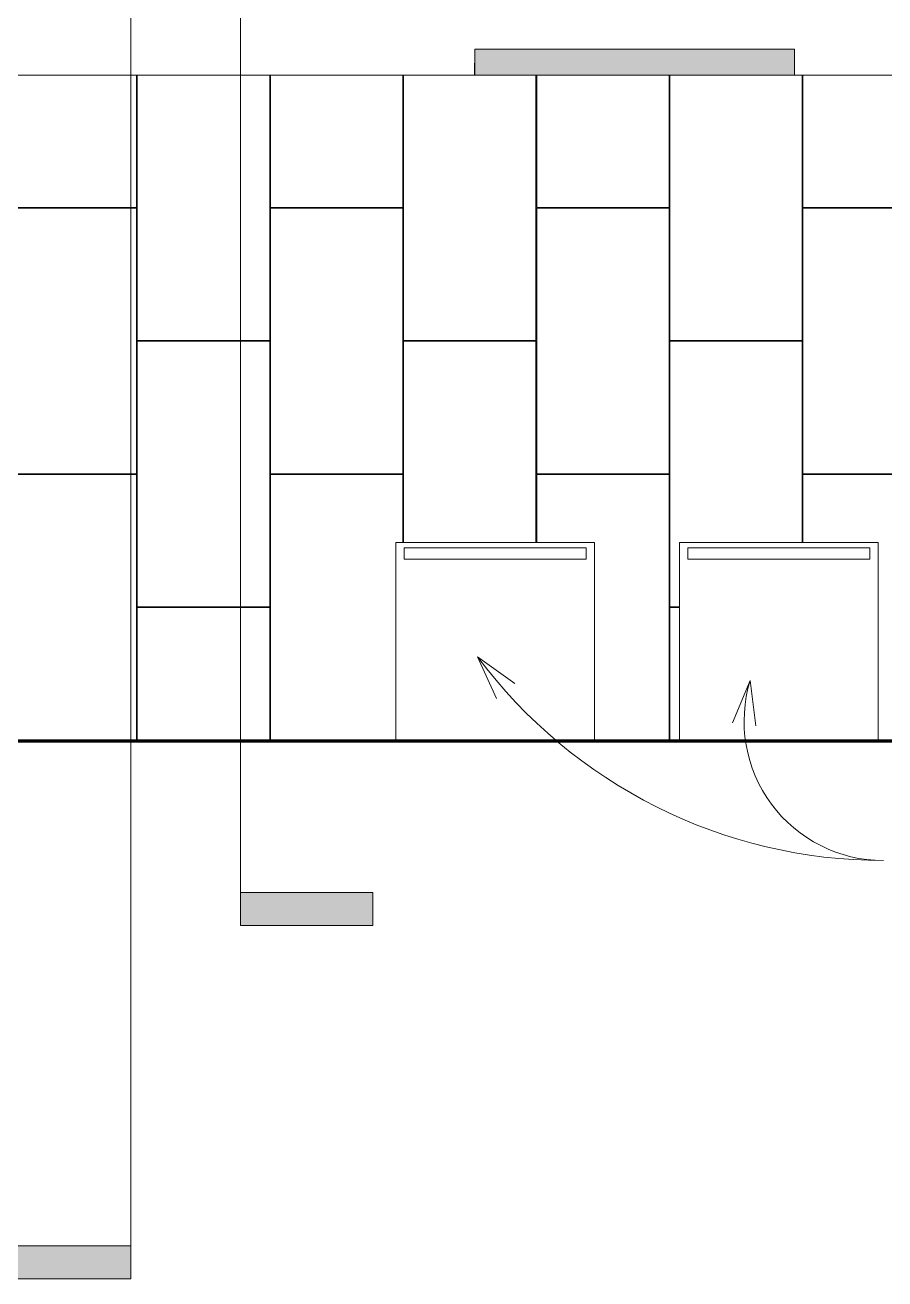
# Model space of a CAD drawing. Header units: inches. Extents: x 20478 to 36715, y -248 to 750.
# Drawn here: x 24410.2 to 24721.8, y -194.8 to 259.4 of the extents above; entities that cross this region are included whole.
import ezdxf

# ---------------------------------------------------------------- set-up
doc = ezdxf.new("R2010")
doc.units = ezdxf.units.IN
doc.header["$MEASUREMENT"] = 0
for name, color, linetype, lineweight in [('A-WALL-PATT', 111, 'Continuous', 13), ('C-TOPO', 7, 'Continuous', 9), ('E-ELEC-EQPM', 71, 'Continuous', 9), ('G-ANNO-SYMB', 111, 'Continuous', 9), ('G-ANNO-TEXT', 231, 'Continuous', 9), ('L-SITE-WALL', 31, 'Continuous', 13), ('M-EQPM', 50, 'Continuous', 9)]:
    doc.layers.add(name, color=color, linetype=linetype, lineweight=lineweight)

# ---------------------------------------------------------------- blocks, each defined once
blk = doc.blocks.new('Carrier_48TC_Standard_Efficiency_Gas_Heat_Electric_Cooling_Packaged_Rooftop_Unit_3_to_15_nominal_tons - 15 ton 48TC__16-873539-Elevation - South')
at = {"layer": 'M-EQPM'}
for points in [[(22700.7, 241.25), (22745.7, 241.25), (22745.7, 250.7), (22629.83, 250.7), (22629.83, 241.25), (22631.59, 241.25)], [(22629.83, 241.25), (22629.83, 245.58), (22629.7, 245.58), (22629.7, 241.25)]]:
    blk.add_hatch(color=256, dxfattribs=at).paths.add_polyline_path(points, flags=0)
for p, q in [((22629.83, 250.7), (22745.7, 250.7)), ((22629.83, 250.7), (22629.83, 241.25)), ((22745.7, 241.25), (22745.7, 250.7)), ((22629.7, 241.25), (22629.7, 245.58)), ((22629.7, 245.58), (22629.83, 245.58))]:
    blk.add_line(p, q, dxfattribs=at)
blk = doc.blocks.new('Transformer-Dry-Type-Siemens - 6x6x6-1004770-Elevation - South')
at = {"layer": 'E-ELEC-EQPM'}
for p, q in [((22704, 72), (22776, 72)), ((22704, 0), (22704, 72)), ((22704, 0), (22704, 72)), ((22704, 72), (22776, 72)), ((22707, 66), (22707, 70)), ((22707, 70), (22773, 70)), ((22773, 70), (22773, 66)), ((22776, 72), (22776, 0)), ((22776, 72), (22776, 0)), ((22773, 66), (22707, 66))]:
    blk.add_line(p, q, dxfattribs=at)
blk = doc.blocks.new('Transformer-Dry-Type-Siemens - 6x3x6-1005805-Elevation - South')
at = {"layer": 'E-ELEC-EQPM'}
for p, q in [((22601.24, 72), (22673.24, 72)), ((22601.24, 0), (22601.24, 72)), ((22601.24, 0), (22601.24, 72)), ((22601.24, 72), (22673.24, 72)), ((22604.24, 66), (22604.24, 70)), ((22604.24, 70), (22670.24, 70)), ((22670.24, 70), (22670.24, 66)), ((22673.24, 72), (22673.24, 0)), ((22673.24, 72), (22673.24, 0)), ((22670.24, 66), (22604.24, 66))]:
    blk.add_line(p, q, dxfattribs=at)
blk = doc.blocks.new('Section - 3_32_ x 3_8_-18514-Elevation - South')
at = {"layer": 'G-ANNO-SYMB'}
blk.add_hatch(color=256, dxfattribs=at).paths.add_polyline_path([(25546.9, -54.82), (25498.9, -54.82), (25498.9, -66.82), (25546.9, -66.82)], flags=0)
for p, q in [((25498.9, -66.82), (25498.9, -54.82)), ((25498.9, -54.82), (25546.9, -54.82)), ((25546.9, -54.82), (25546.9, -66.82)), ((25546.9, -66.82), (25498.9, -66.82))]:
    blk.add_line(p, q, dxfattribs=at)

msp = doc.modelspace()

# ---------------------------------------------------------------- hatches: boundary and pattern name
at = {"layer": 'A-WALL-PATT', "lineweight": 9}
h = msp.add_hatch(dxfattribs=at)
h.set_pattern_fill('FP_6', color=256, style=0, pattern_type=2)
h.set_pattern_definition([(0, (24112.96, 0.25), (-193, 193), [48, -145]), (90, (24112.96, 0.25), (-193, 1e-14), [96.25, -96.75]), (180, (24160.96, 96.5), (-193, 193), [48, -145]), (90, (24160.96, 0.25), (-193, 1e-14), [96.25, -96.75]), (180, (24160.96, 96.75), (-193, 193), [48, -145]), (90, (24160.96, 96.75), (-193, 1e-14), [96.25, -96.75]), (0, (24112.96, 193), (-193, 193), [48, -145]), (90, (24112.96, 96.75), (-193, 1e-14), [96.25, -96.75]), (0, (24161.21, 48.25), (-193, 193), [48, -145]), (90, (24161.21, 0), (-193, 1e-14), [48.25, -144.75]), (90, (24209.21, 0), (-193, 1e-14), [48.25, -144.75]), (0, (24161.21, 144.75), (-193, 193), [48, -145]), (90, (24161.21, 48.5), (-193, 1e-14), [96.25, -96.75]), (180, (24209.21, 48.5), (-193, 193), [48, -145]), (90, (24209.21, 48.5), (-193, 1e-14), [96.25, -96.75]), (90, (24161.21, 145), (-193, 1e-14), [48, -145]), (180, (24209.21, 145), (-193, 193), [48, -145]), (90, (24209.21, 145), (-193, 1e-14), [48, -145]), (0, (24209.46, 0.25), (-193, 193), [48, -145]), (90, (24209.46, 0.25), (-193, 1e-14), [96.25, -96.75]), (180, (24257.46, 96.5), (-193, 193), [48, -145]), (90, (24257.46, 0.25), (-193, 1e-14), [96.25, -96.75]), (180, (24257.46, 96.75), (-193, 193), [48, -145]), (90, (24257.46, 96.75), (-193, 1e-14), [96.25, -96.75]), (180, (24257.46, 193), (-193, 193), [48, -145]), (90, (24209.46, 96.75), (-193, 1e-14), [96.25, -96.75]), (0, (24257.71, 48.25), (-193, 193), [48, -145]), (90, (24257.71, 0), (-193, 1e-14), [48.25, -144.75]), (90, (24305.71, 0), (-193, 1e-14), [48.25, -144.75]), (0, (24257.71, 144.75), (-193, 193), [48, -145]), (90, (24257.71, 48.5), (-193, 1e-14), [96.25, -96.75]), (180, (24305.71, 48.5), (-193, 193), [48, -145]), (90, (24305.71, 48.5), (-193, 1e-14), [96.25, -96.75]), (90, (24257.71, 145), (-193, 1e-14), [48, -145]), (180, (24305.71, 145), (-193, 193), [48, -145]), (90, (24305.71, 145), (-193, 1e-14), [48, -145])])
h.paths.add_polyline_path([(24257.339, 0), (24367.589, 0), (24367.589, 144.75), (24401.839, 144.75), (24401.839, 0), (24544.56, 0), (24544.56, 72), (24616.56, 72), (24616.56, 0), (24647.32, 0), (24647.32, 72), (24719.32, 72), (24719.32, 0), (24753.339, 0), (24753.339, 150.041), (24741.464, 150.041), (24741.464, 141.319), (24737.964, 141.319), (24737.964, 150.041), (24736.714, 150.041), (24736.714, 155.33), (24753.339, 155.33), (24753.339, 241.25), (24003.214, 241.25), (24003.214, 145), (24257.339, 145), (24257.339, 95.126)], flags=0)

# ---------------------------------------------------------------- linework, layer by layer
at = {"layer": 'C-TOPO', "lineweight": 70}
msp.add_line((25185.979, 0), (23883.745, 0), dxfattribs=at)
at = {"layer": 'C-TOPO'}
msp.add_line((25185.979, 0), (23883.745, 0), dxfattribs=at)
at = {"layer": 'G-ANNO-SYMB'}
for p, q in [((24488.266, 601.308), (24488.266, -54.817)), ((24448.498, 543.445), (24448.498, -182.817))]:
    msp.add_line(p, q, dxfattribs=at)
at = {"layer": 'G-ANNO-TEXT', "color": 145}
for p, q in [((24574.196, 30.532), (24587.633, 20.845)), ((24574.196, 30.532), (24580.99, 15.424)), ((24672.956, 21.954), (24666.529, 6.687)), ((24672.956, 21.954), (24675.023, 5.519))]:
    msp.add_line(p, q, dxfattribs=at)
for centre, radius, start in [((24721.243, 140.189), 183.433, 216.71297), ((24721.243, 7.236), 50.48, 163.04917)]:
    msp.add_arc(centre, radius, start, 270, dxfattribs=at)
at = {"layer": 'L-SITE-WALL'}
msp.add_line((24753.339, 241.25), (24003.214, 241.25), dxfattribs=at)

# ---------------------------------------------------------------- block references
at = {"layer": 'E-ELEC-EQPM'}
for name in ['Transformer-Dry-Type-Siemens - 6x3x6-1005805-Elevation - South', 'Transformer-Dry-Type-Siemens - 6x6x6-1004770-Elevation - South']:
    msp.add_blockref(name, (1943.324, 0), dxfattribs=at)
at = {"layer": 'G-ANNO-SYMB'}
msp.add_blockref('Section - 3_32_ x 3_8_-18514-Elevation - South', (-1010.634, 0), dxfattribs=at)
at = {"layer": 'G-ANNO-SYMB', "extrusion": (0, 0, -1)}
msp.add_blockref('Section - 3_32_ x 3_8_-18514-Elevation - South', (-49947.397, -128), dxfattribs=at)
at = {"layer": 'M-EQPM'}
msp.add_blockref('Carrier_48TC_Standard_Efficiency_Gas_Heat_Electric_Cooling_Packaged_Rooftop_Unit_3_to_15_nominal_tons - 15 ton 48TC__16-873539-Elevation - South', (1943.324, 0), dxfattribs=at)

doc.saveas('drawing.dxf')
